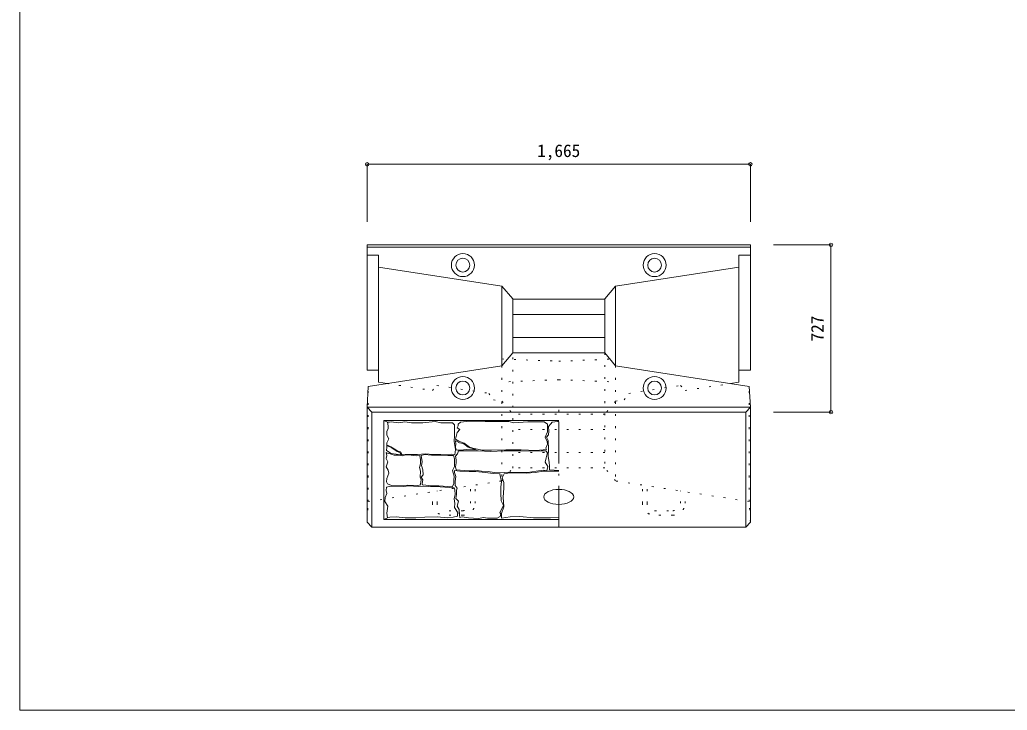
# Model space of a CAD drawing. Units: millimetres, scale not verified. Extents: x 165 to 8745, y 150 to 6150.
# Drawn here: x 165 to 4455, y 150 to 3150 of the extents above; entities that cross this region are included whole.
import ezdxf
from ezdxf.enums import TextEntityAlignment as Align

# ---------------------------------------------------------------- set-up
doc = ezdxf.new("R2010")
doc.units = ezdxf.units.MM
doc.header["$LTSCALE"] = 30
doc.header["$PDMODE"] = 32
doc.header["$PDSIZE"] = 15
doc.linetypes.add('DASHED_DOTTED', pattern=[9.25, 6, -1.5, 0.25, -1.5])
doc.linetypes.add('DOTTED', pattern=[1.75, 0.25, -1.5])
for name, color, linetype, lineweight in [('_0-0_', 7, 'Continuous', 18), ('_0-1_', 7, 'Continuous', 18), ('_0-2_', 4, 'Continuous', 9)]:
    doc.layers.add(name, color=color, linetype=linetype, lineweight=lineweight)
doc.styles.add('ＭＳ ゴシック', font='')
doc.styles.get('ＭＳ ゴシック').set_extended_font_data('MS Gothic')

msp = doc.modelspace()

# ---------------------------------------------------------------- linework, layer by layer
at = {"layer": '_0-0_'}
for p, q in [((165, 6150), (165, 150)), ((165, 150), (8745, 150))]:
    msp.add_line(p, q, dxfattribs=at)
at = {"layer": '_0-1_'}
for p, q in [((1674.09, 2172), (3339.09, 2172)), ((1674.09, 2172), (1674.09, 1627.28)), ((3339.09, 2162), (1674.09, 2162)), ((3339.09, 2172), (3339.09, 1627.28)), ((1724.09, 2127.28), (1674.09, 2127.28)), ((1724.09, 2127.28), (1724.09, 1574.92)), ((3339.09, 2127.28), (3289.09, 2127.28)), ((3289.09, 2127.28), (3289.09, 1574.92)), ((2259.99, 1993.11), (1724.09, 2074.92)), ((2753.19, 1993.11), (3289.09, 2074.92)), ((2306.59, 1937.21), (2259.99, 1993.11)), ((2259.99, 1646.25), (2259.99, 1993.11)), ((2753.19, 1993.11), (2706.59, 1937.21)), ((2753.19, 1646.25), (2753.19, 1993.11)), ((2306.59, 1937.21), (2306.59, 1702.65)), ((2706.59, 1936), (2306.59, 1936)), ((2706.59, 1937.21), (2706.59, 1703)), ((2706.59, 1869.5), (2306.59, 1869.5)), ((2706.59, 1769.5), (2306.59, 1769.5)), ((2259.99, 1646.25), (2307.01, 1702.65)), ((2706.59, 1703), (2306.59, 1703)), ((2753.19, 1646.25), (2706.59, 1702.15)), ((2259.99, 1646.25), (1679.09, 1556.8)), ((3334.09, 1556.8), (2753.19, 1646.25)), ((1724.09, 1627.28), (1674.09, 1627.28)), ((3339.09, 1627.28), (3289.09, 1627.28)), ((1674.09, 1467.36), (1679.09, 1556.8)), ((1760.59, 1569.35), (1724.09, 1574.92)), ((3252.59, 1569.35), (3289.09, 1574.92)), ((3339.09, 1467.36), (3334.09, 1556.8)), ((3339.09, 1467.36), (1674.09, 1467.36)), ((1674.09, 1467.36), (1674.09, 967.36)), ((1694.09, 1445), (1674.19, 1467.36)), ((3319.09, 1445), (3339.09, 1467.36)), ((3339.09, 1467.36), (3339.09, 967.36)), ((3319.09, 1445), (1694.09, 1445)), ((1694.09, 1445), (1694.09, 945)), ((3319.09, 1445), (3319.09, 945)), ((1747.03, 1409.17), (1747.03, 979.17)), ((1747.03, 1409.17), (1762.03, 1401.67)), ((1747.03, 1409.17), (2506.59, 1409.17)), ((1765.9, 1373.3), (1760.3, 1363.04)), ((1762.03, 1401.67), (1771.72, 1401.67)), ((1762.03, 1401.67), (1765.9, 1385.9)), ((1765.9, 1385.9), (1765.9, 1373.3)), ((1778.9, 1403.47), (1771.72, 1401.67)), ((1810.77, 1398.46), (1778.9, 1403.47)), ((1838.09, 1403.01), (1810.77, 1398.46)), ((1866.31, 1399.37), (1838.09, 1403.01)), ((1915.48, 1399.37), (1866.31, 1399.37)), ((1970.11, 1403.92), (1915.48, 1399.37)), ((1993.79, 1399.37), (1970.11, 1403.92)), ((2044.78, 1398.91), (1993.79, 1399.37)), ((2053.88, 1389.81), (2044.78, 1398.91)), ((2052.97, 1372.05), (2053.88, 1389.81)), ((2069.46, 1385.63), (2064.58, 1377.1)), ((2064.58, 1377.1), (2076.77, 1369.79)), ((2069.46, 1393.25), (2079.21, 1402.08)), ((2069.46, 1385.63), (2069.46, 1393.25)), ((2079.21, 1402.08), (2118.82, 1405.43)), ((2118.82, 1405.43), (2186.45, 1404.52)), ((2186.45, 1404.52), (2231.55, 1403.91)), ((2231.55, 1403.91), (2290.05, 1403.91)), ((2290.05, 1403.91), (2311.98, 1399.04)), ((2311.98, 1399.04), (2372.92, 1403.3)), ((2372.92, 1403.3), (2415.58, 1403.3)), ((2415.58, 1403.3), (2443.61, 1403.3)), ((2443.61, 1403.3), (2457.01, 1392.33)), ((2457.01, 1392.33), (2457.01, 1360.04)), ((2472.75, 1393.89), (2462.37, 1382.71)), ((2462.37, 1382.71), (2463.96, 1363.15)), ((2477.54, 1401.08), (2472.75, 1393.89)), ((2500.7, 1405.07), (2477.54, 1401.08)), ((2506.59, 1404.36), (2500.7, 1405.07)), ((1760.3, 1363.04), (1760.3, 1345.77)), ((1760.3, 1345.77), (1767.76, 1329.44)), ((2052.06, 1318.33), (2053.88, 1343.83)), ((2053.88, 1343.83), (2052.97, 1372.05)), ((2058.49, 1327.13), (2065.8, 1356.38)), ((2065.8, 1356.38), (2076.77, 1369.79)), ((2457.01, 1360.04), (2447.26, 1336.27)), ((2447.26, 1336.27), (2455.79, 1317.99)), ((2461.57, 1346.77), (2453.58, 1336.79)), ((2453.58, 1336.79), (2459.97, 1321.62)), ((2463.96, 1363.15), (2461.57, 1346.77)), ((1759.36, 1293.04), (1758.87, 1277.81)), ((1759.7, 1299.59), (1759.36, 1293.04)), ((1759.7, 1299.59), (1780.99, 1289.45)), ((1760.3, 1311.24), (1759.81, 1301.82)), ((1765.15, 1300.34), (1759.81, 1301.82)), ((1767.76, 1329.44), (1760.3, 1311.24)), ((1777.03, 1294.9), (1765.15, 1300.34)), ((1791.88, 1286.48), (1777.03, 1294.9)), ((1780.99, 1289.45), (1804.75, 1274.1)), ((2057.52, 1283.28), (2052.06, 1318.33)), ((2057.58, 1319.28), (2059.71, 1321.04)), ((2058.9, 1307.18), (2057.58, 1319.28)), ((2058.46, 1293.11), (2058.9, 1307.18)), ((2061.1, 1281.68), (2058.46, 1293.11)), ((2071.89, 1318.6), (2058.49, 1327.13)), ((2059.71, 1321.04), (2074.73, 1312.46)), ((2096.27, 1310.07), (2071.89, 1318.6)), ((2074.73, 1312.46), (2091.44, 1309.16)), ((2091.44, 1309.16), (2100.23, 1303.67)), ((2119.42, 1293.62), (2096.27, 1310.07)), ((2100.23, 1303.67), (2113.42, 1292.67)), ((2113.42, 1292.67), (2136.29, 1285.42)), ((2138.92, 1286.91), (2119.42, 1293.62)), ((2457.01, 1306.41), (2450.92, 1289.35)), ((2450.92, 1289.35), (2453.36, 1282.65)), ((2455.79, 1317.99), (2457.01, 1306.41)), ((2459.97, 1321.62), (2462.37, 1284.08)), ((1756.41, 1243.79), (1759.24, 1256.18)), ((1759.24, 1256.18), (1757.12, 1270.33)), ((1757.12, 1270.33), (1762.4, 1267.2)), ((1758.87, 1277.81), (1778.9, 1265.98)), ((1762.4, 1267.2), (1773.99, 1263.47)), ((1773.99, 1263.47), (1791.38, 1258.92)), ((1778.9, 1265.98), (1800.75, 1262.79)), ((1791.38, 1258.92), (1807.94, 1258.09)), ((1807.72, 1275.59), (1791.88, 1286.48)), ((1800.75, 1262.79), (1820.79, 1259.15)), ((1804.75, 1274.1), (1816.64, 1269.15)), ((1818.62, 1272.12), (1807.72, 1275.59)), ((1807.94, 1258.09), (1829.46, 1255.61)), ((1816.64, 1269.15), (1821.59, 1259.24)), ((1825.94, 1259.76), (1818.62, 1272.12)), ((1820.79, 1259.15), (1821.59, 1259.24)), ((1825.94, 1259.76), (1839.91, 1261.42)), ((1829.46, 1255.61), (1841.05, 1259.75)), ((1839.91, 1261.42), (1892.72, 1260.97)), ((1841.05, 1259.75), (1865.89, 1258.92)), ((1865.89, 1258.92), (1889.07, 1255.2)), ((1889.07, 1255.2), (1903.15, 1256.85)), ((1892.72, 1260.97), (1927.32, 1264.61)), ((1903.15, 1256.85), (1906.46, 1237.39)), ((1908.59, 1257.24), (1922.75, 1260.78)), ((1910.01, 1248.75), (1908.59, 1257.24)), ((1912.84, 1228.57), (1910.01, 1248.75)), ((1922.75, 1260.78), (1953.89, 1257.95)), ((1927.32, 1264.61), (1961.01, 1260.51)), ((1953.89, 1257.95), (1981.5, 1257.59)), ((1961.01, 1260.51), (1993.79, 1261.42)), ((1981.5, 1257.59), (2025.38, 1256.89)), ((1993.79, 1261.42), (2042.05, 1261.88)), ((2025.38, 1256.89), (2049.45, 1256.53)), ((2042.05, 1261.88), (2055.7, 1259.6)), ((2049.45, 1256.53), (2054.4, 1241.67)), ((2055.7, 1259.6), (2057.52, 1283.28)), ((2066.37, 1264.53), (2058.46, 1254.42)), ((2058.46, 1254.42), (2061.1, 1238.59)), ((2065.93, 1280.14), (2061.1, 1281.68)), ((2092.76, 1281.24), (2065.93, 1280.14)), ((2070.77, 1276.85), (2066.37, 1264.53)), ((2106.83, 1277.72), (2070.77, 1276.85)), ((2118.26, 1283.88), (2092.76, 1281.24)), ((2156.07, 1276.85), (2106.83, 1277.72)), ((2148.16, 1281.68), (2118.26, 1283.88)), ((2136.29, 1285.42), (2148.16, 1281.68)), ((2174.27, 1279.6), (2138.92, 1286.91)), ((2209.72, 1274.21), (2156.07, 1276.85)), ((2214.49, 1280.21), (2174.27, 1279.6)), ((2269.51, 1277.29), (2209.72, 1274.21)), ((2276.64, 1282.04), (2214.49, 1280.21)), ((2342.5, 1276.85), (2269.51, 1277.29)), ((2343.67, 1281.43), (2276.64, 1282.04)), ((2383.84, 1275.97), (2342.5, 1276.85)), ((2408.26, 1278.99), (2343.67, 1281.43)), ((2429.57, 1277.29), (2383.84, 1275.97)), ((2453.36, 1282.65), (2408.26, 1278.99)), ((2449.79, 1276.85), (2429.57, 1277.29)), ((2448.03, 1228.48), (2452.43, 1247.39)), ((2458.59, 1266.29), (2449.79, 1276.85)), ((2452.43, 1247.39), (2456.83, 1264.53)), ((2458.59, 1266.29), (2456.83, 1264.53)), ((2462.37, 1284.08), (2460.77, 1254.14)), ((2460.77, 1254.14), (2464.76, 1226.58)), ((1763.49, 1228.57), (1756.41, 1243.79)), ((1757.12, 1207.69), (1763.49, 1228.57)), ((1764.91, 1192.83), (1757.12, 1207.69)), ((1905.63, 1220.01), (1902.32, 1204.69)), ((1902.32, 1204.69), (1905.63, 1188.96)), ((1906.46, 1237.39), (1905.63, 1220.01)), ((1910.72, 1213.36), (1912.84, 1228.57)), ((1915.67, 1194.95), (1910.72, 1213.36)), ((2054.4, 1208.4), (2045.2, 1191.77)), ((2054.4, 1241.67), (2054.4, 1208.4)), ((2061.1, 1224.52), (2058.46, 1206.93)), ((2058.46, 1206.93), (2060.22, 1194.18)), ((2061.1, 1238.59), (2061.1, 1224.52)), ((2458.59, 1209.13), (2448.03, 1228.48)), ((2455.07, 1190.22), (2458.59, 1209.13)), ((2464.76, 1226.58), (2466.36, 1212.21)), ((2466.36, 1212.21), (2466.36, 1194.24)), ((1759.95, 1157.44), (1768.45, 1180.09)), ((1768.45, 1180.09), (1764.91, 1192.83)), ((1905.63, 1188.96), (1904.7, 1163.1)), ((1904.7, 1163.1), (1908.95, 1151.42)), ((1909.3, 1162.04), (1917.09, 1173.01)), ((1916.38, 1151.42), (1909.3, 1162.04)), ((1917.09, 1173.01), (1915.67, 1194.95)), ((2045.2, 1191.77), (2052.28, 1166.99)), ((2052.28, 1166.99), (2050.15, 1147.88)), ((2052.7, 1191.09), (2076.86, 1188.99)), ((2053.86, 1188.48), (2052.7, 1191.09)), ((2053.29, 1182.24), (2053.86, 1188.48)), ((2060.1, 1165.79), (2053.29, 1182.24)), ((2056.7, 1144.24), (2060.1, 1165.79)), ((2060.22, 1194.18), (2095.39, 1191.98)), ((2076.86, 1188.99), (2116.78, 1187.42)), ((2095.39, 1191.98), (2142, 1193.3)), ((2116.78, 1187.42), (2146.2, 1187.94)), ((2142, 1193.3), (2171.02, 1189.35)), ((2146.2, 1187.94), (2187.17, 1183.22)), ((2171.02, 1189.35), (2200.04, 1187.59)), ((2187.17, 1183.22), (2221.84, 1178.49)), ((2200.04, 1187.59), (2226.42, 1182.31)), ((2221.84, 1178.49), (2251.25, 1176.91)), ((2226.42, 1182.31), (2255.44, 1180.99)), ((2251.25, 1176.91), (2257.56, 1142.77)), ((2255.44, 1180.99), (2287.1, 1184.95)), ((2260.76, 1160.16), (2269.57, 1177.78)), ((2267.36, 1139.79), (2260.76, 1160.16)), ((2269.57, 1177.78), (2293.79, 1181.08)), ((2287.1, 1184.95), (2371.52, 1183.63)), ((2293.79, 1181.08), (2365.36, 1179.43)), ((2365.36, 1179.43), (2403.9, 1183.28)), ((2371.52, 1183.63), (2408.46, 1189.35)), ((2403.9, 1183.28), (2440.24, 1188.24)), ((2408.46, 1189.35), (2441, 1192.42)), ((2440.24, 1188.24), (2506.59, 1188.24)), ((2441, 1192.42), (2455.07, 1190.22)), ((2466.36, 1194.24), (2506.59, 1191.64)), ((1756.41, 1105.06), (1758.54, 1119.57)), ((1758.54, 1142.22), (1759.95, 1157.44)), ((1763.14, 1133.37), (1758.54, 1142.22)), ((1758.54, 1119.57), (1770.57, 1122.76)), ((1780.12, 1127.18), (1763.14, 1133.37)), ((1770.57, 1122.76), (1800.3, 1123.46)), ((1813.04, 1125.06), (1780.12, 1127.18)), ((1800.3, 1123.46), (1834.27, 1122.76)), ((1849.14, 1127.89), (1813.04, 1125.06)), ((1834.27, 1122.76), (1855.51, 1124.53)), ((1892.67, 1126.47), (1849.14, 1127.89)), ((1855.51, 1124.53), (1896.56, 1122.05)), ((1907.18, 1129.13), (1892.67, 1126.47)), ((1896.56, 1122.05), (1917.79, 1123.46)), ((1908.95, 1151.42), (1906.47, 1133.2)), ((1906.47, 1133.2), (1907.18, 1129.13)), ((1913.55, 1134.79), (1916.38, 1151.42)), ((1914.25, 1128.77), (1913.55, 1134.79)), ((1929.12, 1127.36), (1914.25, 1128.77)), ((1917.79, 1123.46), (1940.44, 1122.76)), ((1948.94, 1125.23), (1929.12, 1127.36)), ((1940.44, 1122.76), (1990.7, 1120.28)), ((1985.04, 1125.59), (1948.94, 1125.23)), ((2043.78, 1120.28), (1985.04, 1125.59)), ((1990.7, 1120.28), (2031.04, 1118.16)), ((2031.04, 1118.16), (2051.57, 1116.39)), ((2050.15, 1133.73), (2043.78, 1120.28)), ((2050.15, 1147.88), (2050.15, 1133.73)), ((2051.57, 1116.39), (2055.11, 1107.54)), ((2056.7, 1126.09), (2056.7, 1144.24)), ((2064.64, 1114.46), (2056.7, 1126.09)), ((2257.56, 1142.77), (2254.4, 1120.71)), ((2254.4, 1120.71), (2255.45, 1093.39)), ((2265.16, 1074.82), (2267.36, 1116.11)), ((2267.36, 1116.11), (2267.36, 1139.79)), ((1751.46, 1056.58), (1752.87, 1074.63)), ((1752.87, 1074.63), (1759.95, 1091.26)), ((1759.95, 1091.26), (1756.41, 1105.06)), ((2056.52, 1088.07), (2051.57, 1068.96)), ((2055.11, 1107.54), (2056.52, 1088.07)), ((2060.1, 1069.37), (2062.37, 1086.67)), ((2062.37, 1086.67), (2062.94, 1106.23)), ((2062.94, 1106.23), (2064.64, 1114.46)), ((2255.45, 1093.39), (2256.5, 1059.25)), ((2266.26, 1055), (2265.16, 1074.82)), ((1763.49, 1036.4), (1751.46, 1056.58)), ((1759.95, 1006.32), (1763.49, 1036.4)), ((2051.57, 1068.96), (2055.82, 1048.79)), ((2055.82, 1048.79), (2053.69, 1031.45)), ((2053.69, 1031.45), (2069.97, 1005.61)), ((2070.88, 1058.3), (2060.1, 1069.37)), ((2065.77, 1036.18), (2070.88, 1058.3)), ((2074.28, 1022.29), (2065.77, 1036.18)), ((2265.96, 1039.29), (2250.2, 1009.88)), ((2256.5, 1059.25), (2265.96, 1039.29)), ((2258.56, 1005.45), (2268.47, 1034.08)), ((2268.47, 1034.08), (2266.26, 1055)), ((1762.03, 986.67), (1759.95, 1006.32)), ((1772.69, 988.63), (1762.03, 986.67)), ((1799.59, 990.75), (1772.69, 988.63)), ((1839.23, 985.79), (1799.59, 990.75)), ((1924.16, 989.33), (1885.23, 985.44)), ((1978.67, 990.04), (1924.16, 989.33)), ((2023.26, 985.44), (1978.67, 990.04)), ((2047.32, 989.33), (2023.26, 985.44)), ((2066.43, 992.52), (2047.32, 989.33)), ((2066.43, 1003.49), (2069.97, 1005.61)), ((2066.43, 1003.49), (2066.43, 992.52)), ((2075.81, 998.85), (2074.28, 1022.29)), ((2076.86, 987.82), (2075.81, 998.85)), ((2086.32, 990.44), (2076.86, 987.82)), ((2114.68, 985.72), (2086.32, 990.44)), ((2179.82, 987.29), (2157.75, 983.61)), ((2196.62, 984.66), (2179.82, 987.29)), ((2252.3, 991.49), (2238.65, 984.14)), ((2250.2, 1009.88), (2254.4, 1001.47)), ((2254.4, 1001.47), (2252.3, 991.49)), ((2257.45, 985.08), (2258.56, 1005.45)), ((2296.24, 990.35), (2257.45, 985.08)), ((2338.12, 992.45), (2296.24, 990.35)), ((2396.77, 985.64), (2338.12, 992.45)), ((2506.59, 987.87), (2471.11, 986.16)), ((1674.09, 967.36), (1694.09, 945)), ((3319.09, 945), (1694.09, 945)), ((1762.03, 986.67), (1747.03, 979.17)), ((2506.59, 979.17), (1747.03, 979.17)), ((1885.23, 985.44), (1839.23, 985.79)), ((2157.75, 983.61), (2114.68, 985.72)), ((2238.65, 984.14), (2196.62, 984.66)), ((2471.11, 986.16), (2396.77, 985.64)), ((3319.09, 945), (3339.09, 967.36))]:
    msp.add_line(p, q, dxfattribs=at)
at = {"layer": '_0-1_', "linetype": 'DOTTED'}
for p, q in [((2259.99, 1676.26), (2506.59, 1666.26)), ((2306.59, 1202.15), (2306.59, 1702.15)), ((2506.59, 1666.26), (2753.19, 1676.26)), ((2706.59, 1702.15), (2706.59, 1202.15)), ((2259.99, 1646.25), (2259.99, 1146.25)), ((2753.19, 1646.25), (2753.19, 1146.25)), ((1679.09, 1056.8), (1679.09, 1556.8)), ((1760.59, 1569.35), (1957.59, 1539.28)), ((1957.59, 1539.28), (1977.59, 1561.23)), ((1977.59, 1561.23), (2202.59, 1526.88)), ((2506.59, 1586.26), (2259.99, 1576.26)), ((2506.59, 1586.26), (2753.19, 1576.26)), ((2810.59, 1526.88), (3035.59, 1561.23)), ((3035.59, 1561.23), (3055.59, 1539.28)), ((3055.59, 1539.28), (3252.59, 1569.35)), ((3334.09, 1056.8), (3334.09, 1556.8)), ((2202.59, 1526.88), (2222.59, 1498.82)), ((2790.59, 1498.82), (2810.59, 1526.88)), ((2222.59, 1498.82), (2259.99, 1493.11)), ((2259.99, 1493.11), (2306.59, 1437.21)), ((2753.19, 1493.11), (2706.59, 1437.21)), ((2753.19, 1493.11), (2790.59, 1498.82)), ((2706.59, 1436), (2306.59, 1436)), ((2706.59, 1369.5), (2306.59, 1369.5)), ((2706.59, 1269.5), (2306.59, 1269.5)), ((2259.99, 1146.25), (2306.59, 1202.15)), ((2706.59, 1203), (2306.59, 1203)), ((2753.19, 1146.25), (2706.59, 1202.15)), ((1679.09, 1056.8), (2259.99, 1146.25)), ((2123.09, 1050), (2123.09, 1125.17)), ((2143.09, 1050), (2143.09, 1128.25)), ((3334.09, 1056.8), (2753.19, 1146.25)), ((2870.09, 1050), (2870.09, 1128.25)), ((2890.09, 1050), (2890.09, 1125.17)), ((1958.09, 1050), (1958.09, 1099.76)), ((1978.09, 1050), (1978.09, 1102.84)), ((3035.09, 1050), (3035.09, 1102.84)), ((3055.09, 1050), (3055.09, 1099.76)), ((1674.09, 967.36), (1679.09, 1056.8)), ((3339.09, 967.36), (3334.09, 1056.8)), ((2090.09, 1017), (2011.09, 1017)), ((2090.09, 997), (2011.09, 997)), ((2923.09, 1017), (3002.09, 1017)), ((3002.09, 997), (2923.09, 997))]:
    msp.add_line(p, q, dxfattribs=at)
at = {"layer": '_0-1_', "linetype": 'DASHED_DOTTED'}
msp.add_line((2506.59, 945), (2506.59, 1467.36), dxfattribs=at)
at = {"layer": '_0-1_'}
for centre, radius in [((2090.09, 2084), 50), ((2090.09, 2084), 30), ((2923.09, 2084), 50), ((2923.09, 2084), 30), ((2090.09, 1550), 50), ((2923.09, 1550), 50), ((2090.09, 1550), 30), ((2923.09, 1550), 30)]:
    msp.add_circle(centre, radius, dxfattribs=at)
at = {"layer": '_0-1_', "linetype": 'DOTTED'}
for centre, radius, start, end in [((2011.09, 1050), 53, 180, 270), ((2011.09, 1050), 33, 180, 270), ((2090.09, 1050), 53, 270, 0), ((2090.09, 1050), 33, 270, 0), ((2923.09, 1050), 53, 180, 270), ((2923.09, 1050), 33, 180, 270), ((3002.09, 1050), 53, 270, 0), ((3002.09, 1050), 33, 270, 0)]:
    msp.add_arc(centre, radius, start, end, dxfattribs=at)
at = {"layer": '_0-1_'}
msp.add_ellipse((2506.59, 1076.99), major_axis=(64.98, 0), ratio=0.5, dxfattribs=at)
at = {"layer": '_0-2_'}
for p, q in [((3339.09, 2522), (1674.09, 2522)), ((1674.09, 2522), (1674.09, 2272)), ((3339.09, 2522), (3339.09, 2272)), ((3689.09, 2172), (3439.09, 2172)), ((3689.09, 2172), (3689.09, 1445)), ((3689.09, 1445), (3439.09, 1445))]:
    msp.add_line(p, q, dxfattribs=at)
for p in [(1674.09, 2522), (3339.09, 2522), (3689.09, 2172), (3689.09, 1445)]:
    msp.add_point(p, dxfattribs=at)

# ---------------------------------------------------------------- texts
at = {"layer": '_0-2_', "style": 'ＭＳ ゴシック'}
msp.add_text('1,665', height=54.99, dxfattribs=at).set_placement((2412.84, 2537), align=Align.BOTTOM_LEFT)
msp.add_text('727', height=54.99, rotation=90, dxfattribs=at).set_placement((3674.09, 1752.25), align=Align.BOTTOM_LEFT)

doc.saveas('drawing.dxf')
